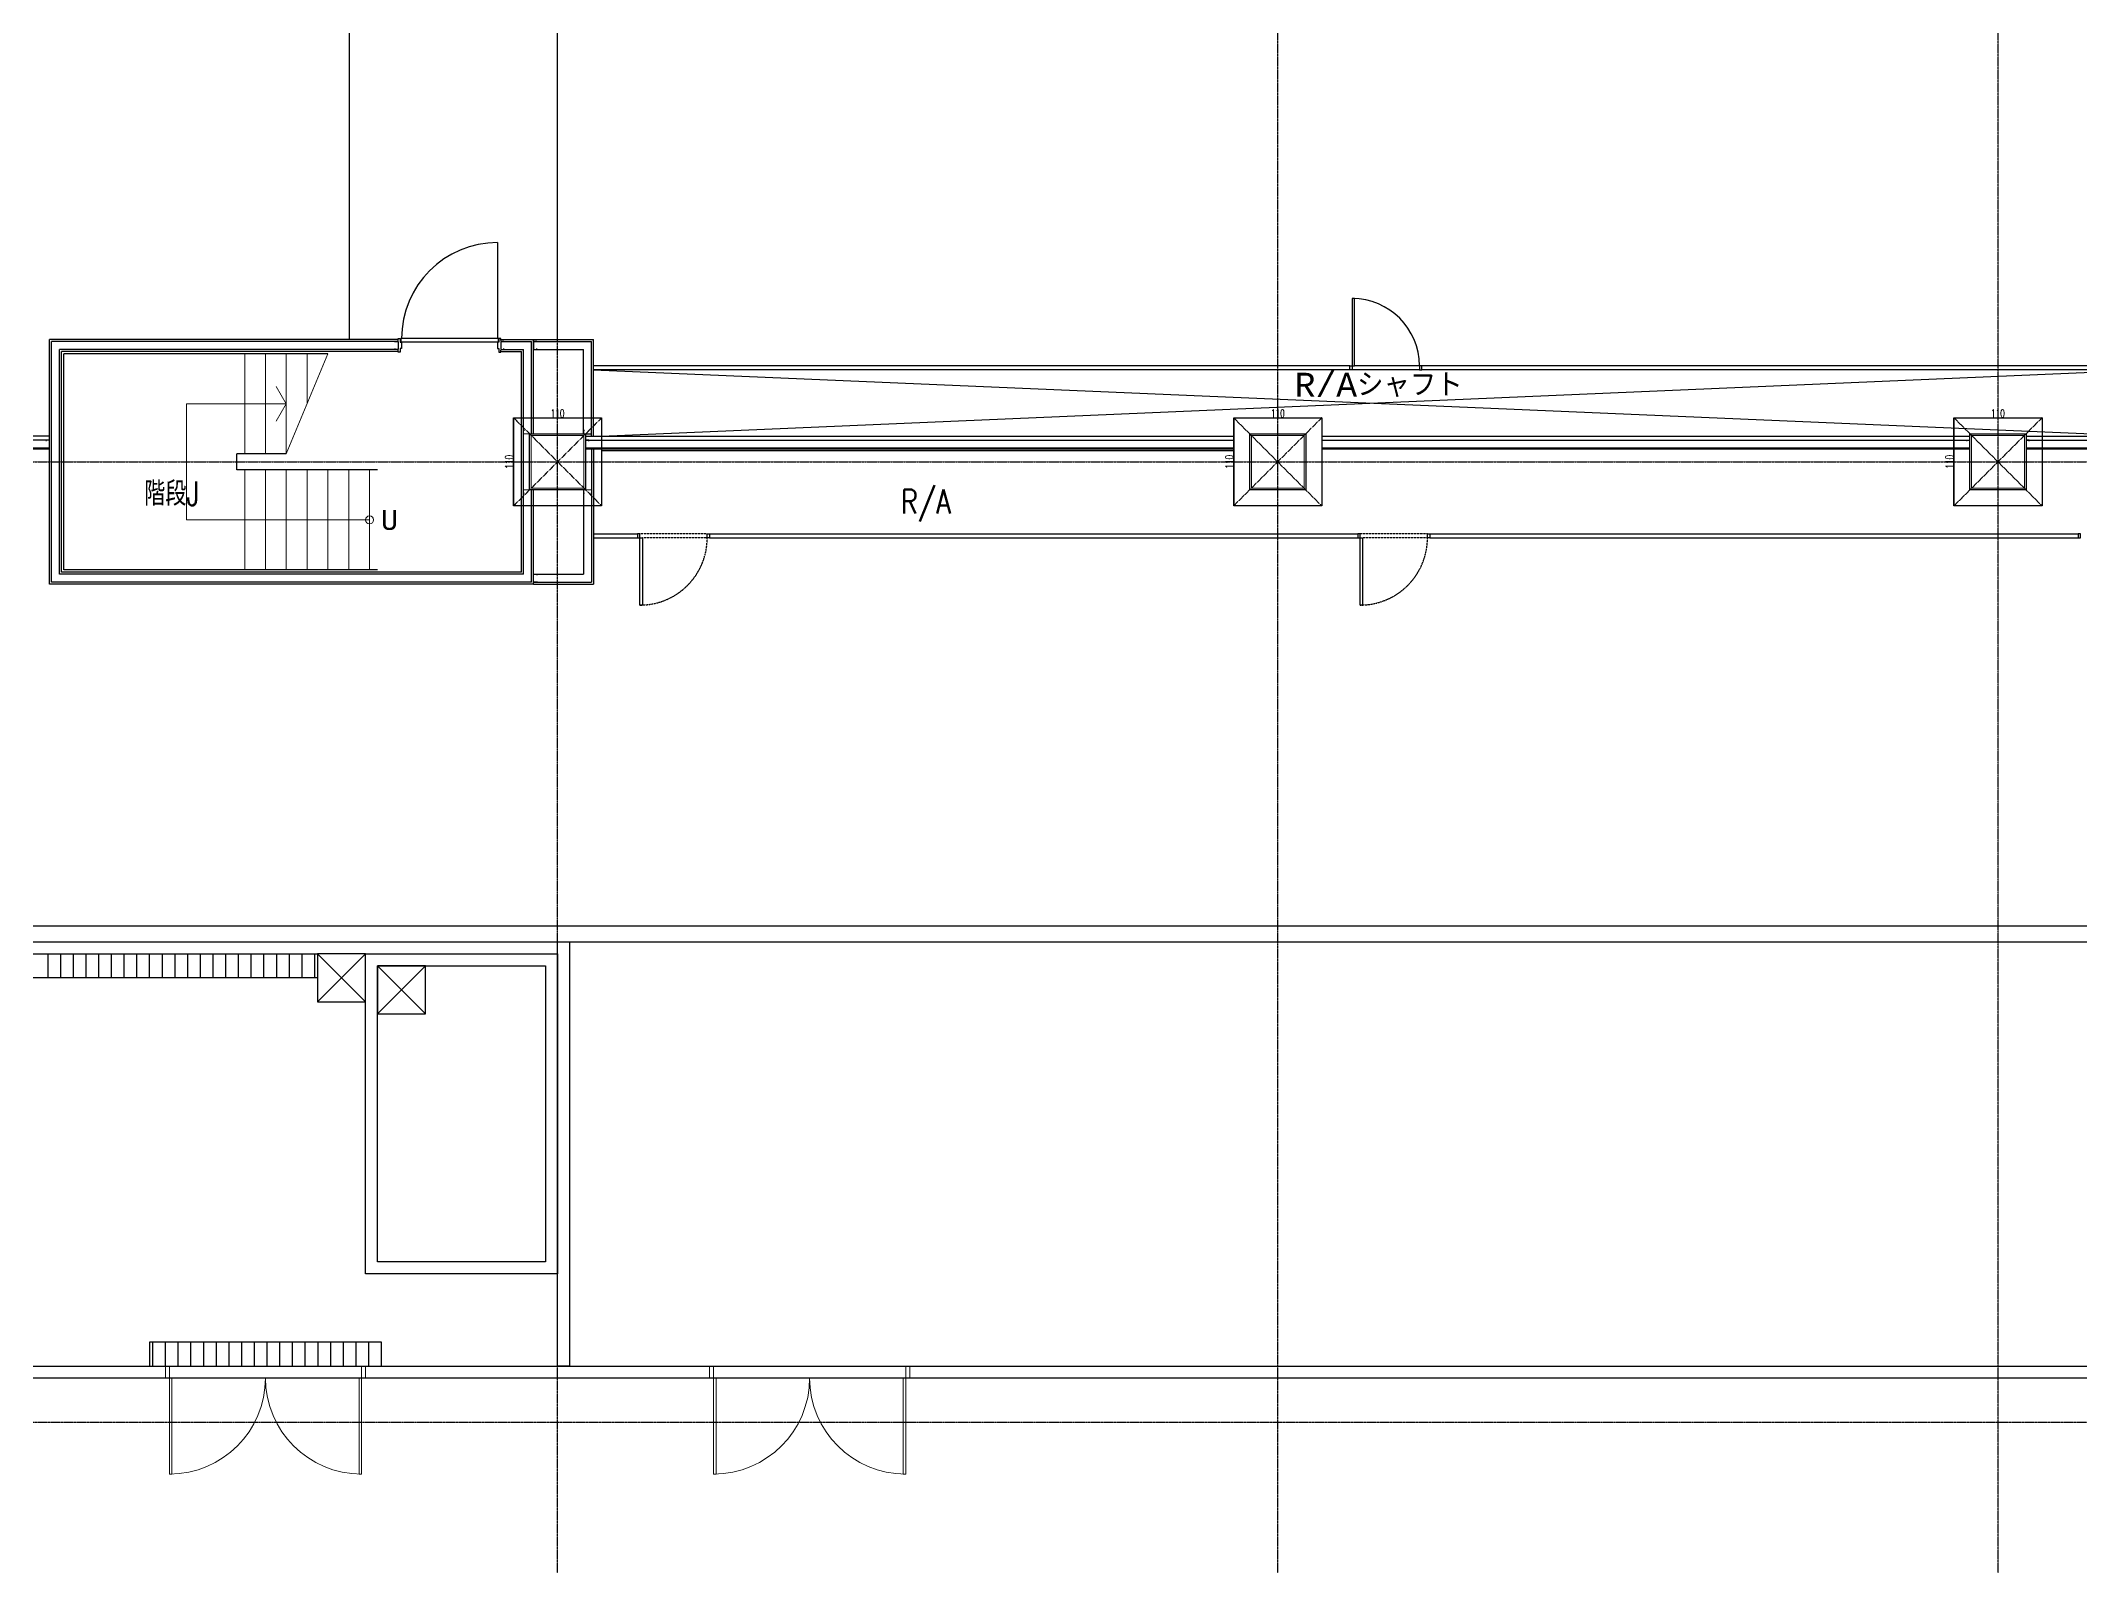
# Model space of a CAD drawing. Header units: millimetres. Extents: x -21841 to 195597, y -1659 to 112111.
# Drawn here: x 11114 to 13661, y 13771 to 15676 of the extents above; entities that cross this region are included whole.
import ezdxf
from ezdxf.enums import TextEntityAlignment as Align

# ---------------------------------------------------------------- set-up
doc = ezdxf.new("R2010")
doc.units = ezdxf.units.MM
doc.linetypes.add('X-N-FAB-L10$0$COL-CEN-LIN', pattern=[3.25, 2.5, -0.25, 0.25, -0.25])
doc.linetypes.add('X-N-FAB-L10$0$HIDDEN', pattern=[0.375, 0.25, -0.125])
for name, color, linetype in [('0-FMCS', 6, 'Continuous'), ('0-XREF', 7, 'Continuous'), ('X-N-FAB-L10$0$0-NC', 8, 'Continuous'), ('X-N-FAB-L10$0$0-ND', 8, 'Continuous'), ('X-N-FAB-L10$0$08', 8, 'Continuous'), ('X-N-FAB-L10$0$A-WALL-IN', 8, 'Continuous'), ('X-N-FAB-L10$0$CCL', 8, 'X-N-FAB-L10$0$COL-CEN-LIN'), ('X-N-FAB-L10$0$COL', 8, 'Continuous'), ('X-N-FAB-L10$0$COL-S', 8, 'Continuous'), ('X-N-FAB-L10$0$DOOR', 8, 'Continuous'), ('X-N-FAB-L10$0$HR', 8, 'Continuous'), ('X-N-FAB-L10$0$WALL-P', 8, 'Continuous')]:
    doc.layers.add(name, color=color, linetype=linetype)
doc.layers.add('X-N-FAB-L10$0$ARC', color=8, linetype='Continuous', lineweight=0)
doc.styles.add('X-N-FAB-L10$0$ATS', font='monotxt.shx', dxfattribs={"bigfont": 'BIGFONT.shx'})
doc.styles.add('X-N-FAB-L10$0$CHINA', font='simplex.shx', dxfattribs={"width": 0.75, "bigfont": 'chineset.shx'})
doc.styles.add('X-N-FAB-L10$0$COL-NUM', font='romanc')
doc.styles.add('X-N-FAB-L10$0$DIM', font='simplex.shx', dxfattribs={"width": 0.67, "bigfont": 'chineset.shx'})
doc.styles.add('X-N-FAB-L10$0$ROMS', font='ROMANS', dxfattribs={"bigfont": 'EXTFONT'})
doc.dimstyles.new('X-N-FAB-L10$0$JJP_005_defpoint', dxfattribs={"dimtxt": 20, "dimasz": 0.5, "dimexe": 0.5, "dimexo": 0.5, "dimgap": 0.5, "dimtad": 1, "dimdsep": 46, "dimtxsty": 'X-N-FAB-L10$0$DIM', "dimblk": 'X-N-FAB-L10$0$_None', "dimcen": 10, "dimclrd": 256, "dimclre": 256, "dimclrt": 256, "dimadec": 0, "dimazin": 0, "dimtfac": 1, "dimtix": 1, "dimtmove": 2, "dimatfit": 3, "dimldrblk": 'X-N-FAB-L10$0$_None', "dimfxl": 0.5, "dimtolj": 1, "dimtzin": 0, "dimarcsym": 0})

# ---------------------------------------------------------------- blocks, each defined once
blk = doc.blocks.new('*D1227')
at = {"layer": 'DEFPOINTS', "lineweight": -2, "transparency": 16777216}
blk.add_line((11705, 15205), (11815, 15205), dxfattribs=at)
at = {"layer": 'DEFPOINTS', "color": 0, "transparency": 16777216}
for p in [(11705, 15205), (11815, 15205), (11815, 15205)]:
    blk.add_point(p, dxfattribs=at)
at = {"layer": 'DEFPOINTS', "transparency": 16777216, "insert": (11760, 15210.5), "char_height": 10, "attachment_point": 5, "style": 'X-N-FAB-L10$0$DIM'}
blk.add_mtext('\\A1;110', dxfattribs=at)
blk = doc.blocks.new('X-N-FAB-L10$0$_None')
blk = doc.blocks.new('*D1228')
at = {"layer": 'DEFPOINTS', "lineweight": -2, "transparency": 16777216}
blk.add_line((11705, 15205), (11705, 15095), dxfattribs=at)
at = {"layer": 'DEFPOINTS', "color": 0, "transparency": 16777216}
for p in [(11705, 15205), (11705, 15095), (11705, 15095)]:
    blk.add_point(p, dxfattribs=at)
at = {"layer": 'DEFPOINTS', "transparency": 16777216, "insert": (11699.5, 15150), "char_height": 10, "attachment_point": 5, "rotation": 90, "style": 'X-N-FAB-L10$0$DIM'}
blk.add_mtext('\\A1;110', dxfattribs=at)
blk = doc.blocks.new('*D1229')
at = {"layer": 'DEFPOINTS', "lineweight": -2, "transparency": 16777216}
blk.add_line((12605, 15205), (12715, 15205), dxfattribs=at)
at = {"layer": 'DEFPOINTS', "color": 0, "transparency": 16777216}
for p in [(12605, 15205), (12715, 15205), (12715, 15205)]:
    blk.add_point(p, dxfattribs=at)
at = {"layer": 'DEFPOINTS', "transparency": 16777216, "insert": (12660, 15210.5), "char_height": 10, "attachment_point": 5, "style": 'X-N-FAB-L10$0$DIM'}
blk.add_mtext('\\A1;110', dxfattribs=at)
blk = doc.blocks.new('*D1230')
at = {"layer": 'DEFPOINTS', "lineweight": -2, "transparency": 16777216}
blk.add_line((12605, 15205), (12605, 15095), dxfattribs=at)
at = {"layer": 'DEFPOINTS', "color": 0, "transparency": 16777216}
for p in [(12605, 15205), (12605, 15095), (12605, 15095)]:
    blk.add_point(p, dxfattribs=at)
at = {"layer": 'DEFPOINTS', "transparency": 16777216, "insert": (12599.5, 15150), "char_height": 10, "attachment_point": 5, "rotation": 90, "style": 'X-N-FAB-L10$0$DIM'}
blk.add_mtext('\\A1;110', dxfattribs=at)
blk = doc.blocks.new('*D1231')
at = {"layer": 'DEFPOINTS', "lineweight": -2, "transparency": 16777216}
blk.add_line((13505, 15205), (13615, 15205), dxfattribs=at)
at = {"layer": 'DEFPOINTS', "color": 0, "transparency": 16777216}
for p in [(13505, 15205), (13615, 15205), (13615, 15205)]:
    blk.add_point(p, dxfattribs=at)
at = {"layer": 'DEFPOINTS', "transparency": 16777216, "insert": (13560, 15210.5), "char_height": 10, "attachment_point": 5, "style": 'X-N-FAB-L10$0$DIM'}
blk.add_mtext('\\A1;110', dxfattribs=at)
blk = doc.blocks.new('*D1232')
at = {"layer": 'DEFPOINTS', "lineweight": -2, "transparency": 16777216}
blk.add_line((13505, 15205), (13505, 15095), dxfattribs=at)
at = {"layer": 'DEFPOINTS', "color": 0, "transparency": 16777216}
for p in [(13505, 15205), (13505, 15095), (13505, 15095)]:
    blk.add_point(p, dxfattribs=at)
at = {"layer": 'DEFPOINTS', "transparency": 16777216, "insert": (13499.5, 15150), "char_height": 10, "attachment_point": 5, "rotation": 90, "style": 'X-N-FAB-L10$0$DIM'}
blk.add_mtext('\\A1;110', dxfattribs=at)
blk = doc.blocks.new('X-N-FAB-L10')
at = {"layer": 'DEFPOINTS', "color": 8, "linetype": 'X-N-FAB-L10$0$HIDDEN', "ltscale": 0.1}
for p, q in [((11815, 15205), (11705, 15095)), ((11705, 15205), (11815, 15095)), ((11815, 15205), (11705, 15095)), ((11705, 15205), (11815, 15095)), ((12715, 15205), (12605, 15095)), ((12605, 15205), (12715, 15095)), ((13615, 15205), (13505, 15095)), ((13505, 15205), (13615, 15095))]:
    blk.add_line(p, q, dxfattribs=at)
at = {"layer": 'DEFPOINTS', "color": 8}
for q in [(11815, 15205), (11705, 15095)]:
    blk.add_line((11705, 15205), q, dxfattribs=at)
at = {"layer": 'X-N-FAB-L10$0$08', "color": 8}
for p, q in [((11500, 15303), (11500, 16635)), ((11760, 15303), (11760, 16635)), ((12756, 15353.946), (12753, 15353.946)), ((12753, 15353.946), (12753, 15270)), ((12756, 15270), (12756, 15353.946)), ((12750, 15270), (11805, 15270)), ((12750, 15265), (11805, 15265)), ((11805, 15265), (13750, 15182)), ((11815, 15182), (13750, 15265)), ((12750, 15265), (12750, 15270)), ((12750, 15270), (12753, 15270)), ((12753, 15265), (12750, 15265)), ((12753, 15270), (12753, 15265)), ((12753, 15270), (12756, 15270)), ((12837, 15265), (12753, 15265)), ((12837, 15270), (12756, 15270)), ((12840, 15270), (12837, 15270)), ((12837, 15270), (12837, 15265)), ((12837, 15265), (12840, 15265)), ((13750, 15270), (12840, 15270)), ((12840, 15265), (12840, 15270)), ((13750, 15265), (12840, 15265)), ((10890, 14535), (11460, 14535)), ((11460, 14535), (11520, 14475)), ((11460, 14475), (11520, 14535)), ((11460, 14535), (11460, 14505)), ((11520, 14535), (11460, 14535)), ((11460, 14535), (11460, 14475)), ((11520, 14135), (11520, 14535)), ((11520, 14535), (11760, 14535)), ((11520, 14475), (11520, 14535)), ((11535, 14150), (11535, 14520)), ((11535, 14520), (11745, 14520)), ((11535, 14520), (11595, 14460)), ((11535, 14460), (11595, 14520)), ((11595, 14520), (11535, 14520)), ((11535, 14520), (11535, 14460)), ((11595, 14460), (11595, 14520)), ((11745, 14520), (11745, 14150)), ((11760, 14535), (11760, 14135)), ((11460, 14505), (10890, 14505)), ((11460, 14475), (11520, 14475)), ((11535, 14460), (11595, 14460)), ((11745, 14150), (11535, 14150)), ((11760, 14135), (11520, 14135)), ((11540, 14050), (11250, 14050)), ((11250, 14050), (11250, 14020)), ((11540, 14020), (11540, 14050)), ((11250, 14020), (11540, 14020))]:
    blk.add_line(p, q, dxfattribs=at)
at = {"layer": 'X-N-FAB-L10$0$08', "color": 8, "linetype": 'Continuous'}
for p, q in [((11123.25, 14505), (11123.25, 14535)), ((11139.125, 14505), (11139.125, 14535)), ((11155, 14505), (11155, 14535)), ((11170.875, 14505), (11170.875, 14535)), ((11186.75, 14505), (11186.75, 14535)), ((11202.625, 14505), (11202.625, 14535)), ((11218.5, 14505), (11218.5, 14535)), ((11234.375, 14505), (11234.375, 14535)), ((11250.25, 14505), (11250.25, 14535)), ((11266.125, 14505), (11266.125, 14535)), ((11282, 14505), (11282, 14535)), ((11297.875, 14505), (11297.875, 14535)), ((11313.75, 14505), (11313.75, 14535)), ((11329.625, 14505), (11329.625, 14535)), ((11345.5, 14505), (11345.5, 14535)), ((11361.375, 14505), (11361.375, 14535)), ((11377.25, 14505), (11377.25, 14535)), ((11393.125, 14505), (11393.125, 14535)), ((11409, 14505), (11409, 14535)), ((11424.875, 14505), (11424.875, 14535)), ((11440.75, 14505), (11440.75, 14535)), ((11456.625, 14505), (11456.625, 14535)), ((11254.25, 14020), (11254.25, 14050)), ((11270.125, 14020), (11270.125, 14050)), ((11286, 14020), (11286, 14050)), ((11301.875, 14020), (11301.875, 14050)), ((11317.75, 14020), (11317.75, 14050)), ((11333.625, 14020), (11333.625, 14050)), ((11349.5, 14020), (11349.5, 14050)), ((11365.375, 14020), (11365.375, 14050)), ((11381.25, 14020), (11381.25, 14050)), ((11397.125, 14020), (11397.125, 14050)), ((11413, 14020), (11413, 14050)), ((11428.875, 14020), (11428.875, 14050)), ((11444.75, 14020), (11444.75, 14050)), ((11460.625, 14020), (11460.625, 14050)), ((11476.5, 14020), (11476.5, 14050)), ((11492.375, 14020), (11492.375, 14050)), ((11508.25, 14020), (11508.25, 14050)), ((11524.125, 14020), (11524.125, 14050))]:
    blk.add_line(p, q, dxfattribs=at)
at = {"layer": 'X-N-FAB-L10$0$08', "color": 8}
blk.add_arc((12753, 15270), 84, 0, 90, dxfattribs=at)
at = {"layer": 'X-N-FAB-L10$0$A-WALL-IN', "color": 8}
for p, q in [((9060, 14570), (15360, 14570)), ((9060, 14550), (15345, 14550)), ((11760, 14550), (11775, 14550)), ((11760, 14020), (11760, 14550)), ((11775, 14550), (11775, 14020)), ((9060, 14020), (17475, 14020)), ((11775, 14020), (11760, 14020)), ((17490, 14005), (9060, 14005))]:
    blk.add_line(p, q, dxfattribs=at)
at = {"layer": 'X-N-FAB-L10$0$ARC', "color": 8}
for p, q in [((11369, 15160), (11369, 15285)), ((11395, 15160), (11395, 15285)), ((11421, 15160), (11421, 15285)), ((11421, 15160), (11473, 15285)), ((11447, 15222.5), (11447, 15285)), ((11408.5, 15244.151), (11421, 15222.5)), ((11421, 15222.5), (11296.5, 15222.5)), ((11296.5, 15077.5), (11296.5, 15222.5)), ((11421, 15222.5), (11408.5, 15200.849)), ((11815, 15205), (11705, 15205)), ((11705, 15205), (11705, 15095)), ((11717.5, 15185), (11717.5, 15189)), ((11717.5, 15189), (11718.5, 15189)), ((11727.5, 15185), (11717.5, 15185)), ((11725, 15115), (11725, 15185)), ((11725, 15185), (11795, 15185)), ((11726.5, 15189), (11727.5, 15189)), ((11727, 15117), (11727, 15183)), ((11727, 15183), (11793, 15183)), ((11727.5, 15189), (11727.5, 15185)), ((11793, 15183), (11793, 15117)), ((11795, 15185), (11795, 15115)), ((11815, 15095), (11815, 15205)), ((12715, 15205), (12605, 15205)), ((12605, 15205), (12605, 15095)), ((12625, 15115), (12625, 15185)), ((12625, 15185), (12695, 15185)), ((12627, 15117), (12627, 15183)), ((12627, 15183), (12693, 15183)), ((12693, 15183), (12693, 15117)), ((12695, 15185), (12695, 15115)), ((12715, 15095), (12715, 15205)), ((13615, 15205), (13505, 15205)), ((13505, 15205), (13505, 15095)), ((13525, 15115), (13525, 15185)), ((13525, 15185), (13595, 15185)), ((13527, 15117), (13527, 15183)), ((13527, 15183), (13593, 15183)), ((13593, 15183), (13593, 15117)), ((13595, 15185), (13595, 15115)), ((13615, 15095), (13615, 15205)), ((11121, 15176), (11121, 15177)), ((11121, 15177), (11125, 15177)), ((11121, 15167), (11121, 15168)), ((11125, 15167), (11121, 15167)), ((11125, 15177), (11125, 15167)), ((13521, 15176), (13521, 15177)), ((13521, 15177), (13525, 15177)), ((13521, 15167), (13521, 15168)), ((13525, 15167), (13521, 15167)), ((13525, 15177), (13525, 15167)), ((11369, 15140), (11369, 15015)), ((11395, 15140), (11395, 15015)), ((11421, 15140), (11421, 15015)), ((11447, 15140), (11447, 15015)), ((11473, 15140), (11473, 15015)), ((11499, 15140), (11499, 15015)), ((11525, 15140), (11525, 15015)), ((11727.5, 15115), (11717.5, 15115)), ((11717.5, 15115), (11717.5, 15111)), ((11717.5, 15111), (11718.5, 15111)), ((11795, 15115), (11725, 15115)), ((11726.5, 15111), (11727.5, 15111)), ((11793, 15117), (11727, 15117)), ((11727.5, 15111), (11727.5, 15115)), ((11792.5, 15111), (11792.5, 15115)), ((11792.5, 15115), (11802.5, 15115)), ((11793.5, 15111), (11792.5, 15111)), ((11802.5, 15111), (11801.5, 15111)), ((11802.5, 15115), (11802.5, 15111)), ((12695, 15115), (12625, 15115)), ((12693, 15117), (12627, 15117)), ((13595, 15115), (13525, 15115)), ((13593, 15117), (13527, 15117)), ((11705, 15095), (11815, 15095)), ((12605, 15095), (12715, 15095)), ((13505, 15095), (13615, 15095)), ((11525, 15077.5), (11296.5, 15077.5))]:
    blk.add_line(p, q, dxfattribs=at)
blk.add_circle((11525, 15077.5), 5, dxfattribs=at)
at = {"layer": 'X-N-FAB-L10$0$CCL', "color": 8}
for p, q in [((11760, 10600), (11760, 19760)), ((12660, 10600), (12660, 19760)), ((13560, 10600), (13560, 19760)), ((-720, 15150), (27370, 15150)), ((-720, 14550), (27370, 14550)), ((-720, 13950), (27370, 13950))]:
    blk.add_line(p, q, dxfattribs=at)
at = {"layer": 'X-N-FAB-L10$0$COL', "color": 8, "ltscale": 0.1}
for p, q in [((11705, 15205), (11815, 15205)), ((11705, 15095), (11705, 15205)), ((11815, 15205), (11815, 15095)), ((11815, 15095), (11705, 15095))]:
    blk.add_line(p, q, dxfattribs=at)
for points in [[(11705, 15205), (11815, 15205), (11815, 15095), (11705, 15095)], [(12605, 15205), (12715, 15205), (12715, 15095), (12605, 15095)], [(13505, 15205), (13615, 15205), (13615, 15095), (13505, 15095)]]:
    blk.add_lwpolyline(points, close=True, dxfattribs=at)
at = {"layer": 'X-N-FAB-L10$0$COL-S', "color": 8}
for p, q in [((11725, 15185), (11795, 15185)), ((11725, 15115), (11725, 15185)), ((11725, 15185), (11795, 15185)), ((11725, 15115), (11725, 15185)), ((11795, 15185), (11795, 15115)), ((11795, 15185), (11795, 15115)), ((12625, 15185), (12695, 15185)), ((12625, 15115), (12625, 15185)), ((12695, 15185), (12695, 15115)), ((13525, 15185), (13595, 15185)), ((13525, 15115), (13525, 15185)), ((13595, 15185), (13595, 15115)), ((11795, 15115), (11725, 15115)), ((11795, 15115), (11725, 15115)), ((12695, 15115), (12625, 15115)), ((13595, 15115), (13525, 15115))]:
    blk.add_line(p, q, dxfattribs=at)
at = {"layer": 'X-N-FAB-L10$0$DOOR', "color": 8}
for p, q in [((11685, 15424), (11685, 15304)), ((11561, 15301.5), (11561, 15304)), ((11561, 15304), (11563.5, 15304)), ((11561, 15287), (11561, 15289.5)), ((11563.5, 15287), (11561, 15287)), ((11563.5, 15304), (11563.5, 15299.5)), ((11563.5, 15299.5), (11565, 15299.5)), ((11565, 15291.5), (11563.5, 15291.5)), ((11563.5, 15291.5), (11563.5, 15287)), ((11686, 15304), (11564, 15304)), ((11564, 15304), (11564, 15300)), ((11564, 15300), (11686, 15300)), ((11565, 15299.5), (11565, 15291.5)), ((11686.5, 15299.5), (11685, 15299.5)), ((11685, 15299.5), (11685, 15291.5)), ((11685, 15291.5), (11686.5, 15291.5)), ((11686, 15300), (11686, 15304)), ((11689, 15304), (11686.5, 15304)), ((11686.5, 15304), (11686.5, 15299.5)), ((11686.5, 15291.5), (11686.5, 15287)), ((11686.5, 15287), (11689, 15287)), ((11689, 15301.5), (11689, 15304)), ((11689, 15287), (11689, 15289.5))]:
    blk.add_line(p, q, dxfattribs=at)
at = {"layer": 'X-N-FAB-L10$0$DOOR', "color": 8, "lineweight": 0}
for p, q in [((11270, 14005), (11270, 14020)), ((11270, 14020), (11275, 14020)), ((11275, 14020), (11275, 14005)), ((11520, 14020), (11515, 14020)), ((11515, 14020), (11515, 14005)), ((11520, 14005), (11520, 14020)), ((11950, 14005), (11950, 14020)), ((11950, 14020), (11955, 14020)), ((11955, 14020), (11955, 14005)), ((12200, 14020), (12195, 14020)), ((12195, 14020), (12195, 14005)), ((12200, 14005), (12200, 14020)), ((11275, 14005), (11270, 14005)), ((11275, 13885), (11275, 14005)), ((11275, 14005), (11278, 14005)), ((11278, 14005), (11278, 13885)), ((11512, 14005), (11512, 13885)), ((11515, 14005), (11512, 14005)), ((11515, 13885), (11515, 14005)), ((11515, 14005), (11520, 14005)), ((11955, 14005), (11950, 14005)), ((11955, 13885), (11955, 14005)), ((11955, 14005), (11958, 14005)), ((11958, 14005), (11958, 13885)), ((12192, 14005), (12192, 13885)), ((12195, 14005), (12192, 14005)), ((12195, 13885), (12195, 14005)), ((12195, 14005), (12200, 14005)), ((11278, 13885), (11275, 13885)), ((11512, 13885), (11515, 13885)), ((11958, 13885), (11955, 13885)), ((12192, 13885), (12195, 13885))]:
    blk.add_line(p, q, dxfattribs=at)
at = {"layer": 'X-N-FAB-L10$0$DOOR', "color": 8, "linetype": 'Continuous'}
for points in [[(11863, 15060), (11860, 15060), (11860, 15055), (11863, 15055)], [(11863, 15055), (11866, 15055), (11866, 14971.054), (11863, 14971.054)], [(11950, 15055), (11947, 15055), (11947, 15060), (11950, 15060)], [(12763, 15060), (12760, 15060), (12760, 15055), (12763, 15055)], [(12763, 15055), (12766, 15055), (12766, 14971.054), (12763, 14971.054)], [(12850, 15055), (12847, 15055), (12847, 15060), (12850, 15060)], [(13663, 15060), (13660, 15060), (13660, 15055), (13663, 15055)]]:
    blk.add_lwpolyline(points, close=True, dxfattribs=at)
at = {"layer": 'X-N-FAB-L10$0$DOOR', "color": 8, "linetype": 'X-N-FAB-L10$0$HIDDEN'}
for points in [[(11947, 15060), (11863, 15060)], [(11947, 15055), (11866, 15055)], [(12847, 15060), (12763, 15060)], [(12847, 15055), (12766, 15055)]]:
    blk.add_lwpolyline(points, dxfattribs=at)
at = {"layer": 'X-N-FAB-L10$0$DOOR', "color": 8}
blk.add_arc((11685, 15304), 120, 90, 180, dxfattribs=at)
at = {"layer": 'X-N-FAB-L10$0$DOOR', "color": 8, "linetype": 'X-N-FAB-L10$0$HIDDEN'}
for centre in [(11863, 15055), (12763, 15055)]:
    blk.add_arc(centre, 84, 270, 0, dxfattribs=at)
at = {"layer": 'X-N-FAB-L10$0$DOOR', "color": 8, "lineweight": 0}
for centre, start, end in [((11275, 14005), 270, 0), ((11515, 14005), 180, 270), ((11955, 14005), 270, 0), ((12195, 14005), 180, 270)]:
    blk.add_arc(centre, 120, start, end, dxfattribs=at)
at = {"layer": 'X-N-FAB-L10$0$HR', "color": 8}
for p, q in [((11359, 15140), (11359, 15160)), ((11421, 15160), (11359, 15160)), ((11535, 15140), (11359, 15140))]:
    blk.add_line(p, q, dxfattribs=at)
at = {"layer": 'X-N-FAB-L10$0$WALL-P', "color": 8}
for p, q in [((11125, 14997), (11125, 15303)), ((11561, 15303), (11125, 15303)), ((11127.5, 14999.5), (11127.5, 15300.5)), ((11561, 15300.5), (11127.5, 15300.5)), ((11137.5, 15009.5), (11137.5, 15290.5)), ((11561, 15290.5), (11137.5, 15290.5)), ((11140, 15012), (11140, 15288)), ((11561, 15288), (11140, 15288)), ((11143, 15015), (11143, 15285)), ((11473, 15285), (11143, 15285)), ((11557, 15299.5), (11557, 15300.5)), ((11557, 15300.5), (11561, 15300.5)), ((11557, 15290.5), (11557, 15291.5)), ((11561, 15290.5), (11557, 15290.5)), ((11561, 15300.5), (11561, 15290.5)), ((11689, 15303), (11730, 15303)), ((11689, 15300.5), (11727.5, 15300.5)), ((11693, 15300.5), (11689, 15300.5)), ((11689, 15300.5), (11689, 15290.5)), ((11689, 15290.5), (11717.5, 15290.5)), ((11689, 15290.5), (11693, 15290.5)), ((11689, 15288), (11715, 15288)), ((11693, 15299.5), (11693, 15300.5)), ((11693, 15290.5), (11693, 15291.5)), ((11715, 15012), (11715, 15288)), ((11717.5, 15009.5), (11717.5, 15290.5)), ((11727.5, 15185), (11727.5, 15300.5)), ((11730, 15185), (11730, 15303)), ((11730, 15303), (11805, 15303)), ((11730, 15300.5), (11802.5, 15300.5)), ((11734, 15300.5), (11730, 15300.5)), ((11730, 15300.5), (11730, 15290.5)), ((11730, 15290.5), (11792.5, 15290.5)), ((11730, 15290.5), (11734, 15290.5)), ((11734, 15299.5), (11734, 15300.5)), ((11734, 15290.5), (11734, 15291.5)), ((11792.5, 15185), (11792.5, 15290.5)), ((11802.5, 15182), (11802.5, 15300.5)), ((11805, 15182), (11805, 15303)), ((11125, 15182), (10895, 15182)), ((11793.5, 15189), (11792.5, 15189)), ((11792.5, 15189), (11792.5, 15185)), ((11792.5, 15185), (11802.5, 15185)), ((11795, 15182), (12605, 15182)), ((11802.5, 15189), (11801.5, 15189)), ((11802.5, 15185), (11802.5, 15189)), ((12715, 15182), (13525, 15182)), ((13595, 15182), (14425, 15182)), ((11125, 15177), (10895, 15177)), ((11125, 15167), (10895, 15167)), ((11125, 15165.75), (10895, 15165.75)), ((11795, 15177), (12605, 15177)), ((11799, 15177), (11795, 15177)), ((11795, 15177), (11795, 15167)), ((12605, 15167), (11795, 15167)), ((11795, 15167), (11799, 15167)), ((12605, 15165.75), (11795, 15165.75)), ((11799, 15176), (11799, 15177)), ((11799, 15167), (11799, 15168)), ((11802.5, 15165.75), (11802.5, 14999.5)), ((11805, 15165.75), (11805, 14997)), ((11815, 15164), (12605, 15164)), ((12715, 15177), (13525, 15177)), ((13525, 15167), (12715, 15167)), ((13525, 15165.75), (12715, 15165.75)), ((13595, 15177), (14425, 15177)), ((13599, 15177), (13595, 15177)), ((13595, 15177), (13595, 15167)), ((14425, 15167), (13595, 15167)), ((13595, 15167), (13599, 15167)), ((14425, 15165.75), (13595, 15165.75)), ((13599, 15176), (13599, 15177)), ((13599, 15167), (13599, 15168)), ((11727.5, 14999.5), (11727.5, 15115)), ((11730, 14997), (11730, 15115)), ((11792.5, 15115), (11792.5, 15009.5)), ((11805, 15060), (11860, 15060)), ((11805, 15055), (11860, 15055)), ((11950, 15060), (12760, 15060)), ((11950, 15055), (12760, 15055)), ((12850, 15060), (13660, 15060)), ((12850, 15055), (13660, 15055)), ((11717.5, 15009.5), (11137.5, 15009.5)), ((11715, 15012), (11140, 15012)), ((11535, 15015), (11143, 15015)), ((11730, 15009.5), (11792.5, 15009.5)), ((11730, 14999.5), (11730, 15009.5)), ((11730, 15009.5), (11734, 15009.5)), ((11734, 15009.5), (11734, 15008.5)), ((11730, 14997), (11125, 14997)), ((11727.5, 14999.5), (11127.5, 14999.5)), ((11730, 14999.5), (11802.5, 14999.5)), ((11734, 14999.5), (11730, 14999.5)), ((11730, 14997), (11805, 14997)), ((11734, 15000.5), (11734, 14999.5))]:
    blk.add_line(p, q, dxfattribs=at)
at = {"layer": 'DEFPOINTS', "color": 8, "insert": (11760, 15210.5), "char_height": 10, "attachment_point": 5, "style": 'X-N-FAB-L10$0$DIM'}
blk.add_mtext('\\A1;110', dxfattribs=at)
at = {"layer": 'DEFPOINTS', "color": 8, "insert": (11699.5, 15150), "char_height": 10, "attachment_point": 5, "rotation": 90, "style": 'X-N-FAB-L10$0$DIM'}
blk.add_mtext('\\A1;110', dxfattribs=at)
at = {"layer": 'X-N-FAB-L10$0$0-NC', "color": 8, "style": 'X-N-FAB-L10$0$COL-NUM'}
for p in [(1860, 19880), (2760, 19880), (3660, 19880), (4560, 19880), (5460, 19880), (6360, 19880), (7260, 19880), (8160, 19880), (9060, 19880), (9960, 19880), (10860, 19880), (11760, 19880), (12660, 19880), (13560, 19880), (14460, 19880), (15360, 19880), (16260, 19880), (17160, 19880), (18060, 19880), (18960, 19880), (19860, 19880), (20760, 19880), (21660, 19880), (22560, 19880), (-840, 13950), (-840, 13350), (-840, 12750), (-840, 12150), (-840, 11550), (-840, 10750)]:
    blk.add_attdef('GRID-Y', text='', height=120, dxfattribs=at).set_placement(p, align=Align.MIDDLE_CENTER)
at = {"layer": 'X-N-FAB-L10$0$0-ND', "color": 8, "style": 'X-N-FAB-L10$0$CHINA'}
blk.add_attdef('NO', text='', height=33.333, dxfattribs=at).set_placement((23327.5, 11380), align=Align.MIDDLE)
at = {"layer": 'X-N-FAB-L10$0$08', "color": 8, "style": 'X-N-FAB-L10$0$ATS'}
blk.add_text('R/Aシャフト', height=30, dxfattribs=at).set_placement((12786.079, 15246.298), align=Align.MIDDLE_CENTER)
at = {"layer": 'X-N-FAB-L10$0$ARC', "color": 8, "style": 'X-N-FAB-L10$0$ROMS', "width": 0.8}
for s, p in [('階段J', (11277.982, 15110.259)), ('R/A', (12220.285, 15100.246))]:
    blk.add_text(s, height=30, dxfattribs=at).set_placement(p, align=Align.MIDDLE_CENTER)
at = {"layer": 'X-N-FAB-L10$0$ARC', "color": 8, "style": 'X-N-FAB-L10$0$ATS'}
blk.add_text('U', height=25, dxfattribs=at).set_placement((11550, 15077.5), align=Align.MIDDLE_CENTER)
at = {"layer": 'DEFPOINTS', "color": 8}
for base, p1, p2, picture, middle in [((11815, 15205), (11705, 15205), (11815, 15205), '*D1227', (11760, 15210.5)), ((12715, 15205), (12605, 15205), (12715, 15205), '*D1229', (12660, 15210.5)), ((13615, 15205), (13505, 15205), (13615, 15205), '*D1231', (13560, 15210.5))]:
    dim = blk.add_linear_dim(base=base, p1=p1, p2=p2, dimstyle='X-N-FAB-L10$0$JJP_005_defpoint', override={"dimtxt": 10}, dxfattribs=at)
    dim.commit()
    dim.dimension.update_dxf_attribs({"geometry": picture, "text_midpoint": middle})
for base, p1, p2, picture, middle in [((11705, 15095), (11705, 15205), (11705, 15095), '*D1228', (11699.5, 15150)), ((12605, 15095), (12605, 15205), (12605, 15095), '*D1230', (12599.5, 15150)), ((13505, 15095), (13505, 15205), (13505, 15095), '*D1232', (13499.5, 15150))]:
    dim = blk.add_linear_dim(base=base, p1=p1, p2=p2, angle=90, dimstyle='X-N-FAB-L10$0$JJP_005_defpoint', override={"dimtxt": 10}, dxfattribs=at)
    dim.commit()
    dim.dimension.update_dxf_attribs({"geometry": picture, "text_midpoint": middle})

msp = doc.modelspace()

# ---------------------------------------------------------------- block references
at = {"layer": '0-FMCS', "color": 5}
msp.add_blockref('X-N-FAB-L10', (0, 0), dxfattribs=at)
at = {"layer": '0-XREF'}
msp.add_blockref('X-N-FAB-L10', (0, 0), dxfattribs=at)

doc.saveas('drawing.dxf')
